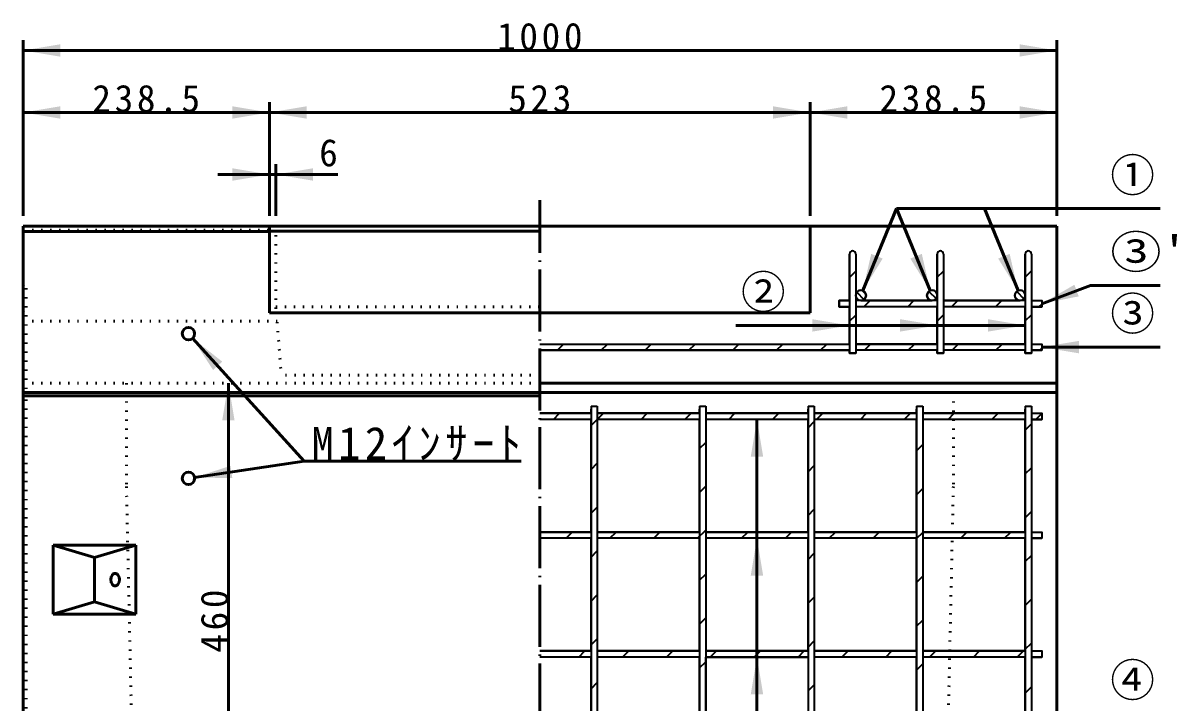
# Model space of a CAD drawing. Units: millimetres, scale not verified. Extents: x -2102 to 2102, y -1485 to 1485.
# Drawn here: x -120 to 997, y -339 to 319 of the extents above; entities that cross this region are included whole.
import ezdxf
from ezdxf.enums import TextEntityAlignment as Align

# ---------------------------------------------------------------- set-up
doc = ezdxf.new("R2010")
doc.units = ezdxf.units.MM
doc.header["$LTSCALE"] = 5
doc.linetypes.add('DOTTED', pattern=[1.75, 0.25, -1.5])
doc.linetypes.add('LONG_DASHED_DOTTED', pattern=[15.25, 12, -1.5, 0.25, -1.5])
doc.layers.add('0-0_V-nasSTD', color=7, linetype='Continuous', lineweight=35)
doc.layers.add('0-1_0', color=7, linetype='Continuous', lineweight=50)
doc.styles.add('ＭＳ ゴシック', font='')
doc.styles.get('ＭＳ ゴシック').set_extended_font_data('MS Gothic')

msp = doc.modelspace()

# ---------------------------------------------------------------- linework, layer by layer
at = {"layer": '0-0_V-nasSTD', "lineweight": 50}
for p, q in [((725.469, 139.045), (692.869, 59.67)), ((725.469, 139.045), (758.07, 59.67)), ((725.469, 139.045), (980.469, 139.045)), ((810.469, 139.045), (843.07, 59.67)), ((865.969, 47.045), (913, 64.741)), ((913, 64.741), (980.469, 64.741)), ((849.969, 26.045), (569.969, 26.045)), ((44.502, 13.602), (152.509, -105.394)), ((865.969, 5.045), (980.469, 5.045)), ((590.469, -924.955), (590.469, -64.955)), ((46.405, -121.078), (152.509, -105.394))]:
    msp.add_line(p, q, dxfattribs=at)
at = {"layer": '0-0_V-nasSTD'}
for p, q in [((685.969, 95.045), (685.969, 55.045)), ((764.969, 55.045), (764.969, 95.045)), ((849.969, 55.045), (849.969, 95.045)), ((679.969, 72.51), (685.969, 78.51)), ((764.969, 72.657), (770.969, 78.657)), ((849.969, 72.804), (855.969, 78.804)), ((686.999, 58.084), (694.008, 51.074)), ((692.285, 59.869), (695.793, 56.36)), ((756.845, 58.948), (763.873, 51.92)), ((841.764, 58.882), (848.807, 51.839)), ((690.969, 50.045), (759.969, 50.045)), ((693.931, 44.045), (699.931, 50.045)), ((736.357, 44.045), (742.357, 50.045)), ((755.21, 53.512), (758.436, 50.286)), ((778.784, 44.045), (784.784, 50.045)), ((821.21, 44.045), (827.21, 50.045)), ((840.289, 53.286), (843.21, 50.364)), ((863.636, 44.045), (865.969, 46.378)), ((679.969, 30.083), (685.969, 36.083)), ((764.969, 30.23), (770.969, 36.23)), ((849.969, 30.378), (855.969, 36.378)), ((397.372, 2.045), (403.372, 8.045)), ((439.799, 2.045), (445.799, 8.045)), ((482.225, 2.045), (488.225, 8.045)), ((524.652, 2.045), (530.652, 8.045)), ((567.078, 2.045), (573.078, 8.045)), ((609.504, 2.045), (615.504, 8.045)), ((651.931, 2.045), (657.931, 8.045)), ((694.357, 2.045), (700.357, 8.045)), ((736.784, 2.045), (742.784, 8.045)), ((779.21, 2.045), (785.21, 8.045)), ((821.636, 2.045), (827.636, 8.045)), ((864.063, 2.045), (865.969, 3.951)), ((429.969, -51.955), (429.969, -841.955)), ((429.969, -51.955), (435.969, -51.955)), ((435.969, -51.955), (435.969, -841.955)), ((534.969, -51.955), (534.969, -841.955)), ((534.969, -51.955), (540.969, -51.955)), ((540.969, -51.955), (540.969, -841.955)), ((639.969, -51.955), (639.969, -841.955)), ((639.969, -51.955), (645.969, -51.955)), ((645.969, -51.955), (645.969, -841.955)), ((744.969, -51.955), (744.969, -841.955)), ((744.969, -51.955), (750.969, -51.955)), ((750.969, -51.955), (750.969, -841.955)), ((849.969, -51.955), (849.969, -841.955)), ((849.969, -51.955), (855.969, -51.955)), ((855.969, -51.955), (855.969, -841.955)), ((429.969, -58.955), (380.469, -58.955)), ((429.969, -64.955), (380.469, -64.955)), ((393.513, -64.955), (399.513, -58.955)), ((429.969, -70.925), (441.939, -58.955)), ((534.969, -58.955), (435.969, -58.955)), ((534.969, -64.955), (435.969, -64.955)), ((478.366, -64.955), (484.366, -58.955)), ((520.792, -64.955), (526.792, -58.955)), ((639.969, -58.955), (540.969, -58.955)), ((639.969, -64.955), (540.969, -64.955)), ((563.219, -64.955), (569.219, -58.955)), ((605.645, -64.955), (611.645, -58.955)), ((744.969, -58.955), (645.969, -58.955)), ((744.969, -64.955), (645.969, -64.955)), ((648.071, -64.955), (654.071, -58.955)), ((690.498, -64.955), (696.498, -58.955)), ((732.924, -64.955), (738.924, -58.955)), ((849.969, -58.955), (750.969, -58.955)), ((849.969, -64.955), (750.969, -64.955)), ((775.351, -64.955), (781.351, -58.955)), ((817.777, -64.955), (823.777, -58.955)), ((855.969, -58.955), (865.969, -58.955)), ((855.969, -64.955), (865.969, -64.955)), ((860.203, -64.955), (865.969, -59.189)), ((865.969, -58.955), (865.969, -64.955)), ((639.969, -73.057), (645.969, -67.057)), ((849.969, -75.189), (855.969, -69.189)), ((534.969, -93.204), (540.969, -87.204)), ((744.969, -95.336), (750.969, -89.336)), ((429.969, -113.352), (435.969, -107.352)), ((639.969, -115.484), (645.969, -109.484)), ((849.969, -117.616), (855.969, -111.616)), ((534.969, -135.631), (540.969, -129.631)), ((744.969, -137.763), (750.969, -131.763)), ((429.969, -155.778), (435.969, -149.778)), ((639.969, -157.91), (645.969, -151.91)), ((849.969, -160.042), (855.969, -154.042)), ((429.969, -173.955), (380.469, -173.955)), ((405.792, -179.955), (411.792, -173.955)), ((534.969, -173.955), (435.969, -173.955)), ((448.219, -179.955), (454.219, -173.955)), ((490.645, -179.955), (496.645, -173.955)), ((533.071, -179.955), (540.969, -172.057)), ((639.969, -173.955), (540.969, -173.955)), ((575.498, -179.955), (581.498, -173.955)), ((617.924, -179.955), (623.924, -173.955)), ((744.969, -173.955), (645.969, -173.955)), ((660.351, -179.955), (666.351, -173.955)), ((702.777, -179.955), (708.777, -173.955)), ((744.969, -180.189), (751.203, -173.955)), ((849.969, -173.955), (750.969, -173.955)), ((787.63, -179.955), (793.63, -173.955)), ((830.056, -179.955), (836.056, -173.955)), ((855.969, -173.955), (865.969, -173.955)), ((865.969, -173.955), (865.969, -179.955)), ((429.969, -179.955), (380.469, -179.955)), ((534.969, -179.955), (435.969, -179.955)), ((639.969, -179.955), (540.969, -179.955)), ((744.969, -179.955), (645.969, -179.955)), ((849.969, -179.955), (750.969, -179.955)), ((855.969, -179.955), (865.969, -179.955)), ((429.969, -198.204), (435.969, -192.204)), ((639.969, -200.336), (645.969, -194.336)), ((849.969, -202.468), (855.969, -196.468)), ((534.969, -220.484), (540.969, -214.484)), ((744.969, -222.616), (750.969, -216.616)), ((429.969, -240.631), (435.969, -234.631)), ((639.969, -242.763), (645.969, -236.763)), ((849.969, -244.895), (855.969, -238.895)), ((534.969, -262.91), (540.969, -256.91)), ((744.969, -265.042), (750.969, -259.042)), ((429.969, -283.057), (435.969, -277.057)), ((429.969, -288.955), (380.469, -288.955)), ((418.071, -294.955), (424.071, -288.955)), ((534.969, -288.955), (435.969, -288.955)), ((460.498, -294.955), (466.498, -288.955)), ((502.924, -294.955), (508.924, -288.955)), ((639.969, -288.955), (540.969, -288.955)), ((545.351, -294.955), (551.351, -288.955)), ((587.777, -294.955), (593.777, -288.955)), ((630.203, -294.955), (636.203, -288.955)), ((639.969, -285.189), (645.969, -279.189)), ((744.969, -288.955), (645.969, -288.955)), ((672.63, -294.955), (678.63, -288.955)), ((715.056, -294.955), (721.056, -288.955)), ((849.969, -288.955), (750.969, -288.955)), ((757.483, -294.955), (763.483, -288.955)), ((799.909, -294.955), (805.909, -288.955)), ((842.335, -294.955), (848.335, -288.955)), ((849.969, -287.321), (855.969, -281.321)), ((855.969, -288.955), (865.969, -288.955)), ((865.969, -288.955), (865.969, -294.955)), ((429.969, -294.955), (380.469, -294.955)), ((534.969, -294.955), (435.969, -294.955)), ((534.969, -305.336), (540.969, -299.336)), ((639.969, -294.955), (540.969, -294.955)), ((744.969, -294.955), (645.969, -294.955)), ((849.969, -294.955), (750.969, -294.955)), ((855.969, -294.955), (865.969, -294.955)), ((744.969, -307.468), (750.969, -301.468)), ((429.969, -325.484), (435.969, -319.484)), ((639.969, -327.616), (645.969, -321.616)), ((849.969, -329.748), (855.969, -323.748))]:
    msp.add_line(p, q, dxfattribs=at)
for points in [[(380.469, 8.045), (679.969, 8.045), (679.969, 44.045), (669.969, 44.045), (669.969, 50.045), (679.969, 50.045), (679.969, 95.045)], [(855.969, 95.045), (855.969, 50.045), (865.969, 50.045), (865.969, 44.045), (855.969, 44.045), (855.969, 8.045), (865.969, 8.045), (865.969, 2.045), (855.969, 2.045), (855.969, -0.955), (849.969, -0.955), (849.969, 2.045), (770.969, 2.045), (770.969, -0.955), (764.969, -0.955), (764.969, 2.045), (685.969, 2.045), (685.969, -0.955), (679.969, -0.955), (679.969, 2.045), (380.469, 2.045)], [(770.969, 95.045), (770.969, 50.045), (844.969, 50.045)], [(380.469, -58.955), (429.969, -58.955), (429.969, -54.955)], [(435.969, -54.955), (435.969, -58.955), (534.969, -58.955), (534.969, -54.955)], [(540.969, -54.955), (540.969, -58.955), (639.969, -58.955), (639.969, -54.955)], [(645.969, -54.955), (645.969, -58.955), (744.969, -58.955), (744.969, -54.955)], [(750.969, -54.955), (750.969, -58.955), (849.969, -58.955), (849.969, -54.955)], [(855.969, -54.955), (855.969, -58.955), (865.969, -58.955), (865.969, -64.955), (855.969, -64.955), (855.969, -173.955), (865.969, -173.955), (865.969, -179.955), (855.969, -179.955), (855.969, -288.955), (865.969, -288.955), (865.969, -294.955), (855.969, -294.955), (855.969, -403.955)], [(380.469, -173.955), (429.969, -173.955), (429.969, -64.955), (380.469, -64.955)], [(380.469, -288.955), (429.969, -288.955), (429.969, -179.955), (380.469, -179.955)], [(380.469, -403.955), (429.969, -403.955), (429.969, -294.955), (380.469, -294.955)]]:
    msp.add_lwpolyline(points, dxfattribs=at)
for points in [[(764.969, 44.045), (685.969, 44.045), (685.969, 8.045), (764.969, 8.045)], [(849.969, 44.045), (770.969, 44.045), (770.969, 8.045), (849.969, 8.045)], [(435.969, -64.955), (435.969, -173.955), (534.969, -173.955), (534.969, -64.955)], [(639.969, -64.955), (540.969, -64.955), (540.969, -173.955), (639.969, -173.955)], [(645.969, -64.955), (645.969, -173.955), (744.969, -173.955), (744.969, -64.955)], [(750.969, -64.955), (750.969, -173.955), (849.969, -173.955), (849.969, -64.955)], [(534.969, -179.955), (435.969, -179.955), (435.969, -288.955), (534.969, -288.955)], [(639.969, -179.955), (540.969, -179.955), (540.969, -288.955), (639.969, -288.955)], [(645.969, -179.955), (645.969, -288.955), (744.969, -288.955), (744.969, -179.955)], [(750.969, -179.955), (750.969, -288.955), (849.969, -288.955), (849.969, -179.955)], [(435.969, -294.955), (435.969, -403.955), (534.969, -403.955), (534.969, -294.955)], [(639.969, -294.955), (639.969, -403.955), (540.969, -403.955), (540.969, -294.955)], [(645.969, -294.955), (645.969, -403.955), (744.969, -403.955), (744.969, -294.955)], [(750.969, -294.955), (750.969, -403.955), (849.969, -403.955), (849.969, -294.955)]]:
    msp.add_lwpolyline(points, close=True, dxfattribs=at)
for centre, radius, start, end in [((682.969, 95.045), 3, 0, 180), ((767.969, 95.045), 3, 0, 180), ((852.969, 95.045), 3, 0, 180), ((690.969, 55.045), 5, 270, 180), ((759.969, 55.045), 5, 0, 270), ((844.969, 55.045), 5, 0, 270), ((690.969, 55.045), 5, 180, 270), ((759.969, 55.045), 5, 270, 0), ((844.969, 55.045), 5, 270, 0)]:
    msp.add_arc(centre, radius, start, end, dxfattribs=at)
for points in [[(-119.531, 292.045), (-83.531, 286.045), (-83.531, 298.045)], [(844.469, 286.045), (844.469, 298.045), (880.469, 292.045)], [(-119.531, 232.045), (-83.531, 226.045), (-83.531, 238.045)], [(82.969, 226.045), (82.969, 238.045), (118.969, 232.045)], [(118.969, 232.045), (154.969, 226.045), (154.969, 238.045)], [(605.969, 226.045), (605.969, 238.045), (641.969, 232.045)], [(641.969, 232.045), (677.969, 226.045), (677.969, 238.045)], [(844.469, 226.045), (844.469, 238.045), (880.469, 232.045)], [(82.969, 166.045), (82.969, 178.045), (118.969, 172.045)], [(124.969, 172.045), (160.969, 166.045), (160.969, 178.045)], [(692.869, 59.67), (700.996, 95.25), (706.546, 92.971)], [(692.869, 59.67), (706.546, 92.971), (712.096, 90.691)], [(738.843, 90.691), (744.393, 92.971), (758.07, 59.67)], [(744.393, 92.971), (749.943, 95.25), (758.07, 59.67)], [(823.843, 90.691), (829.393, 92.971), (843.07, 59.67)], [(829.393, 92.971), (834.943, 95.25), (843.07, 59.67)], [(865.969, 47.045), (897.55, 65.339), (899.663, 59.723)], [(865.969, 47.045), (899.663, 59.723), (901.776, 54.107)], [(643.969, 20.045), (643.969, 32.045), (679.969, 26.045)], [(728.969, 20.045), (728.969, 32.045), (764.969, 26.045)], [(813.969, 20.045), (813.969, 32.045), (849.969, 26.045)], [(44.502, 13.602), (64.254, -17.087), (68.697, -13.055)], [(44.502, 13.602), (68.697, -13.055), (73.14, -9.022)], [(865.969, 5.045), (901.969, -0.955), (901.969, 11.045)], [(73.111, -65.955), (79.111, -29.955), (85.111, -65.955)], [(584.469, -100.955), (590.469, -64.955), (596.469, -100.955)], [(46.405, -121.078), (81.14, -109.878), (82.018, -115.814)], [(46.405, -121.078), (82.018, -115.814), (82.895, -121.749)], [(584.469, -215.955), (590.469, -179.955), (596.469, -215.955)], [(584.469, -330.955), (590.469, -294.955), (596.469, -330.955)]]:
    msp.add_solid(points, dxfattribs=at)
at = {"layer": '0-1_0'}
for p, q in [((-119.531, 132.045), (-119.531, 302.045)), ((880.469, 132.045), (880.469, 302.045)), ((-119.531, 292.045), (880.469, 292.045)), ((118.969, 132.045), (118.969, 242.045)), ((641.969, 132.045), (641.969, 242.045)), ((-119.531, 232.045), (118.969, 232.045)), ((118.969, 232.045), (641.969, 232.045)), ((641.969, 232.045), (880.469, 232.045)), ((124.969, 132.045), (124.969, 182.045)), ((68.969, 172.045), (118.969, 172.045)), ((118.969, 172.045), (124.969, 172.045)), ((184.969, 172.045), (124.969, 172.045)), ((-119.531, 122.045), (118.969, 122.045)), ((-119.531, -29.955), (-119.531, 122.045)), ((-119.531, 117.045), (118.969, 117.045)), ((118.969, 122.045), (118.969, 38.045)), ((641.969, 122.045), (118.969, 122.045)), ((118.969, 117.214), (380.469, 117.214)), ((641.969, 122.045), (880.469, 122.045)), ((641.969, 122.045), (641.969, 38.045)), ((880.469, -29.955), (880.469, 122.045)), ((641.969, 38.045), (118.969, 38.045)), ((-119.531, -29.955), (-119.531, -869.955)), ((79.111, -489.955), (79.111, -29.955)), ((380.469, -29.955), (880.469, -29.955)), ((880.469, -29.955), (880.469, -869.955)), ((-119.531, -38.955), (880.469, -38.955)), ((-119.531, -41.955), (380.469, -41.955)), ((-109.531, -41.955), (133.905, -41.955)), ((-119.531, -48.955), (-119.531, -128.955)), ((152.509, -105.394), (362.509, -105.394)), ((-90.531, -186.455), (-90.531, -253.455)), ((-90.531, -186.455), (-10.531, -186.455)), ((-10.531, -186.455), (-10.531, -253.455)), ((-50.531, -198.455), (-50.531, -241.455)), ((-90.531, -253.455), (-10.531, -253.455))]:
    msp.add_line(p, q, dxfattribs=at)
at = {"layer": '0-1_0', "linetype": 'LONG_DASHED_DOTTED'}
msp.add_line((380.469, -894.955), (380.469, 147.045), dxfattribs=at)
at = {"layer": '0-1_0', "linetype": 'DOTTED'}
for p, q in [((-119.531, 118.045), (118.969, 118.045)), ((124.969, 122.045), (124.969, 38.045)), ((-119.531, 64.045), (-116.531, 62.045)), ((-116.531, 62.045), (-116.531, -38.955)), ((-119.531, 40.045), (-116.531, 42.045)), ((124.969, 44.045), (380.469, 44.045)), ((125.669, 38.045), (130.228, -22.067)), ((-119.531, 30.045), (126.276, 30.045)), ((380.469, -22.067), (130.228, -22.067)), ((-119.531, -29.955), (380.469, -29.955)), ((-19.531, -29.955), (-19.531, -129.955)), ((780.469, -29.955), (780.469, -129.955)), ((-116.531, -501.955), (-116.531, -41.955)), ((780.469, -129.955), (767.118, -740.307))]:
    msp.add_line(p, q, dxfattribs=at)
at = {"layer": '0-1_0', "lineweight": 35}
for p, q in [((685.969, 95.045), (685.969, -0.955)), ((770.969, 95.045), (770.969, -0.955)), ((855.969, 95.045), (855.969, -0.955)), ((679.969, 50.045), (669.969, 50.045)), ((669.969, 50.045), (669.969, 44.045)), ((764.969, 50.045), (685.969, 50.045)), ((849.969, 50.045), (770.969, 50.045)), ((855.969, 50.045), (865.969, 50.045)), ((865.969, 50.045), (865.969, 44.045)), ((669.969, 44.045), (679.969, 44.045)), ((764.969, 44.045), (685.969, 44.045)), ((849.969, 44.045), (770.969, 44.045)), ((855.969, 44.045), (865.969, 44.045)), ((380.469, 8.045), (679.969, 8.045)), ((380.469, 2.045), (679.969, 2.045)), ((764.969, 8.045), (685.969, 8.045)), ((764.969, 2.045), (685.969, 2.045)), ((849.969, 8.045), (770.969, 8.045)), ((849.969, 2.045), (770.969, 2.045)), ((855.969, 8.045), (865.969, 8.045)), ((855.969, 2.045), (865.969, 2.045)), ((865.969, 8.045), (865.969, 2.045))]:
    msp.add_line(p, q, dxfattribs=at)
for points in [[(679.969, 95.045), (679.969, -0.955), (685.969, -0.955)], [(764.969, 95.045), (764.969, -0.955), (770.969, -0.955)], [(849.969, 95.045), (849.969, -0.955), (855.969, -0.955)]]:
    msp.add_lwpolyline(points, dxfattribs=at)
at = {"layer": '0-1_0', "linetype": 'DOTTED'}
msp.add_lwpolyline([(-19.531, -129.955), (-6.179, -740.307), (25.469, -769.955)], dxfattribs=at)
at = {"layer": '0-1_0'}
for points in [[(-90.531, -186.455), (-50.531, -198.455), (-10.531, -186.455)], [(-90.531, -253.455), (-50.531, -241.455), (-10.531, -253.455)]]:
    msp.add_lwpolyline(points, dxfattribs=at)
at = {"layer": '0-1_0', "lineweight": 35}
for centre in [(690.969, 55.045), (759.969, 55.045), (844.969, 55.045)]:
    msp.add_circle(centre, 5, dxfattribs=at)
at = {"layer": '0-1_0'}
for centre in [(40.469, 18.045), (40.469, -121.955)]:
    msp.add_circle(centre, 6, dxfattribs=at)
at = {"layer": '0-1_0', "lineweight": 35}
for centre in [(682.969, 95.045), (767.969, 95.045), (852.969, 95.045)]:
    msp.add_arc(centre, 3, 0, 180, dxfattribs=at)
at = {"layer": '0-1_0'}
for centre, radius, start, end in [((-27.102, -219.955), 7.671, 141.96831, 218.03169), ((-30.531, -217.274), 3.318, 38.03169, 141.96831), ((-33.959, -219.955), 7.671, 321.96831, 38.03169), ((-30.531, -222.637), 3.318, 218.03169, 321.96831)]:
    msp.add_arc(centre, radius, start, end, dxfattribs=at)

# ---------------------------------------------------------------- texts
at = {"layer": '0-0_V-nasSTD', "style": 'ＭＳ ゴシック'}
for s, height, p in [('6', 26.39, (166.969, 172.045)), ('①', 31.67, (932.269, 146.045)), ('②', 31.67, (574.969, 33.045)), ('③', 31.67, (932.269, 12.045)), ('④', 31.67, (932.269, -342.455))]:
    msp.add_text(s, height=height, dxfattribs=at).set_placement(p, align=Align.BOTTOM_LEFT)
at = {"layer": '0-0_V-nasSTD', "style": 'ＭＳ ゴシック', "width": 1.15}
msp.add_text("③'", height=31.67, dxfattribs=at).set_placement((932.269, 71.741), align=Align.BOTTOM_LEFT)
at = {"layer": '0-0_V-nasSTD', "attachment_point": 7, "style": 'ＭＳ ゴシック'}
for s, insert, char_height in [('\\T1.2;1000', (339.069, 292.045), 26.39), ('\\T1.2;238.5', (-52.481, 232.045), 26.39), ('\\T1.2;523', (349.869, 232.045), 26.39), ('\\T1.2;238.5', (709.019, 232.045), 26.39), ('\\T1.2;M12ｲﾝｻｰﾄ', (159.469, -105.394), 31.67)]:
    msp.add_mtext(s, dxfattribs=dict(at, insert=insert, char_height=char_height))
at = {"layer": '0-0_V-nasSTD', "insert": (79.111, -290.555), "char_height": 26.39, "attachment_point": 7, "rotation": 90, "style": 'ＭＳ ゴシック'}
msp.add_mtext('\\T1.2;460', dxfattribs=at)

doc.saveas('drawing.dxf')
